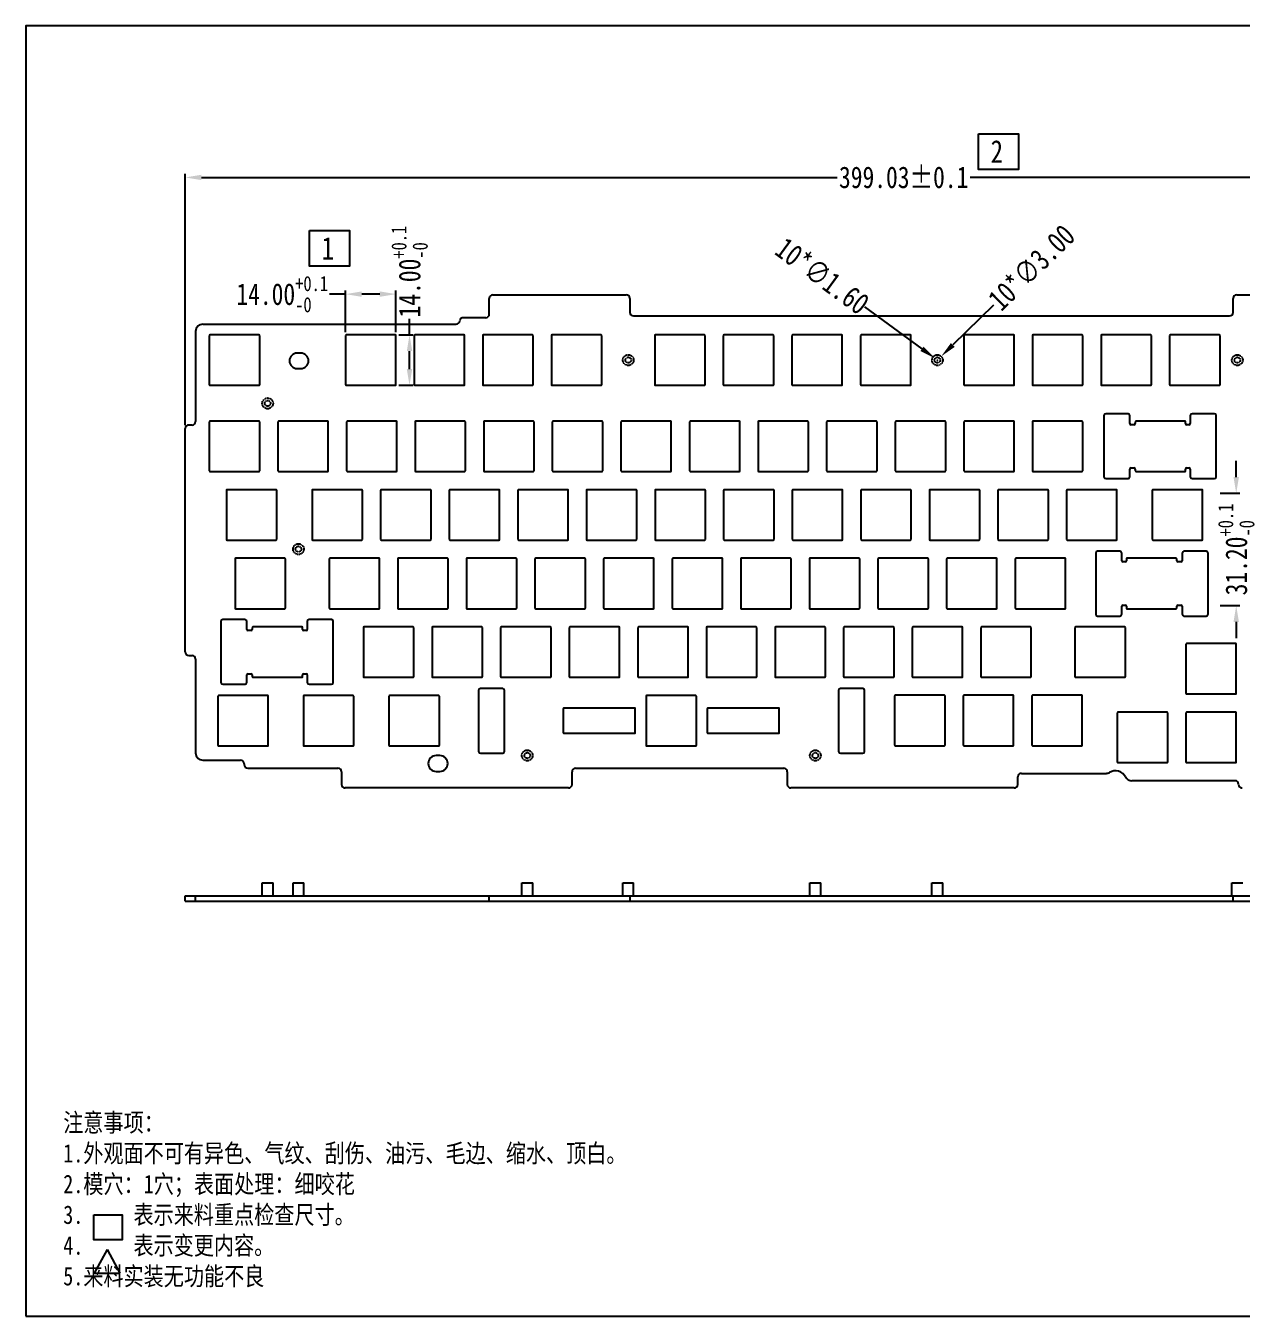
# Model space of a CAD drawing. Header units: inches. Extents: x 1475 to 2567, y -36 to 325.
# Drawn here: x 1474.5 to 1812, y -33.6 to 324.9 of the extents above; entities that cross this region are included whole.
import ezdxf

# ---------------------------------------------------------------- set-up
doc = ezdxf.new("R2010")
doc.units = ezdxf.units.IN
doc.header["$LTSCALE"] = 0.909449
doc.header["$MEASUREMENT"] = 0
doc.header["$PDMODE"] = 3
doc.header["$PDSIZE"] = 0.3125
for name, pattern in [('CENTER', [0.6, 0.375, -0.075, 0.075, -0.075]), ('HIDDEN', [0.2, 0.1, -0.1]), ('PHANTOM', [0.8, 0.45, -0.05, 0.1, -0.05, 0.1, -0.05])]:
    doc.linetypes.add(name, pattern=pattern)
doc.layers.get('0').update_dxf_attribs({"linetype": 'CONTINUOUS'})
doc.layers.get('Defpoints').update_dxf_attribs({"linetype": 'CONTINUOUS'})
for name, color, linetype in [('1', 1, 'CENTER'), ('DEFAULT_2', 8, 'HIDDEN'), ('DEFAULT_3', 7, 'PHANTOM')]:
    doc.layers.add(name, color=color, linetype=linetype)
doc.styles.get("Standard").update_dxf_attribs({"font": 'txt', "width": 0.8})
doc.dimstyles.get("Standard").update_dxf_attribs({"dimtxt": 6, "dimasz": 4.5, "dimexe": 1, "dimexo": 1, "dimgap": 0.09, "dimtad": 0, "dimzin": 1, "dimdsep": 46, "dimtxsty": 'STANDARD', "dimcen": 0.09, "dimclrd": 5, "dimclre": 5, "dimclrt": 1, "dimadec": 0, "dimazin": 0, "dimtp": 0.01, "dimtm": 0.01, "dimtfac": 1, "dimtofl": 0, "dimtmove": 0, "dimatfit": 3, "dimfxl": 1, "dimtolj": 1, "dimtzin": 4, "dimarcsym": 0})

# ---------------------------------------------------------------- blocks, each defined once
blk = doc.blocks.new('*D15')
at = {"layer": 'DEFAULT_3', "color": 3, "linetype": 'ByBlock', "lineweight": -2}
for p, q in [((1581.08, 239), (1581.08, 243.5)), ((1578.12, 239), (1582.08, 239)), ((1581.08, 229.5), (1581.08, 234.5)), ((1578.12, 225), (1582.08, 225))]:
    blk.add_line(p, q, dxfattribs=at)
at = {"layer": 'DEFAULT_3', "color": 3, "linetype": 'ByBlock'}
for points in [[(1580.33, 234.5), (1581.83, 234.5), (1581.08, 239)], [(1580.33, 229.5), (1581.83, 229.5), (1581.08, 225)]]:
    blk.add_solid(points, dxfattribs=at)
at = {"layer": 'Defpoints', "color": 0, "linetype": 'ByBlock'}
for p in [(1577.12, 239), (1581.08, 239), (1577.12, 225)]:
    blk.add_point(p, dxfattribs=at)
at = {"layer": 'DEFAULT_3', "color": 3, "linetype": 'ByBlock', "insert": (1581.08, 256.59), "char_height": 6, "attachment_point": 5, "rotation": 90}
blk.add_mtext('\\A1;14.00{\\H0.7x;\\S+0.1^ -0;}', dxfattribs=at)
blk = doc.blocks.new('*D16')
at = {"layer": 'DEFAULT_3', "color": 3, "linetype": 'ByBlock', "lineweight": -2}
for p, q in [((1563.32, 239.8), (1563.32, 251.33)), ((1577.32, 239.8), (1577.32, 251.33)), ((1563.32, 250.33), (1558.82, 250.33)), ((1572.82, 250.33), (1567.82, 250.33))]:
    blk.add_line(p, q, dxfattribs=at)
at = {"layer": 'DEFAULT_3', "color": 3, "linetype": 'ByBlock'}
for points in [[(1567.82, 251.08), (1567.82, 249.58), (1563.32, 250.33)], [(1572.82, 251.08), (1572.82, 249.58), (1577.32, 250.33)]]:
    blk.add_solid(points, dxfattribs=at)
at = {"layer": 'Defpoints', "color": 0, "linetype": 'ByBlock'}
for p in [(1563.32, 250.33), (1563.32, 238.8), (1577.32, 238.8)]:
    blk.add_point(p, dxfattribs=at)
at = {"layer": 'DEFAULT_3', "color": 3, "linetype": 'ByBlock', "insert": (1545.73, 250.33), "char_height": 6, "attachment_point": 5}
blk.add_mtext('\\A1;14.00{\\H0.7x;\\S+0.1^ -0;}', dxfattribs=at)
blk = doc.blocks.new('*D17')
at = {"layer": 'DEFAULT_3', "color": 3, "linetype": 'ByBlock', "lineweight": -2}
for p, q in [((1518.79, 213.97), (1518.79, 283.74)), ((1917.82, 213.97), (1917.82, 283.74)), ((1523.29, 282.74), (1699.82, 282.74)), ((1913.32, 282.74), (1736.8, 282.74))]:
    blk.add_line(p, q, dxfattribs=at)
at = {"layer": 'DEFAULT_3', "color": 3, "linetype": 'ByBlock'}
for points in [[(1523.29, 283.49), (1523.29, 281.99), (1518.79, 282.74)], [(1913.32, 283.49), (1913.32, 281.99), (1917.82, 282.74)]]:
    blk.add_solid(points, dxfattribs=at)
at = {"layer": 'Defpoints', "color": 0, "linetype": 'ByBlock'}
for p in [(1917.82, 282.74), (1518.79, 212.97), (1917.82, 212.97)]:
    blk.add_point(p, dxfattribs=at)
at = {"layer": 'DEFAULT_3', "color": 3, "linetype": 'ByBlock', "insert": (1718.31, 282.74), "char_height": 6, "attachment_point": 5}
blk.add_mtext('\\A1;399.03%%P0.1', dxfattribs=at)
blk = doc.blocks.new('*D18')
at = {"layer": 'DEFAULT_3', "color": 3, "linetype": 'ByBlock', "lineweight": -2}
for p, q in [((1707.42, 246.81), (1723.39, 235.13)), ((1727.58, 232), (1727.76, 232)), ((1727.67, 231.91), (1727.67, 232.09))]:
    blk.add_line(p, q, dxfattribs=at)
at = {"layer": 'DEFAULT_3', "color": 3, "linetype": 'ByBlock'}
blk.add_solid([(1723.84, 235.73), (1722.95, 234.52), (1727.03, 232.47)], dxfattribs=at)
at = {"layer": 'Defpoints', "color": 0, "linetype": 'ByBlock'}
for p in [(1727.03, 232.47), (1728.32, 231.53)]:
    blk.add_point(p, dxfattribs=at)
at = {"layer": 'DEFAULT_3', "color": 3, "linetype": 'ByBlock', "insert": (1695.72, 255.35), "char_height": 6, "attachment_point": 5, "rotation": 323.844}
blk.add_mtext('\\A1;10*∅1.60', dxfattribs=at)
blk = doc.blocks.new('*D19')
at = {"layer": 'DEFAULT_3', "color": 3, "linetype": 'ByBlock', "lineweight": -2}
for p, q in [((1743.22, 247.28), (1731.95, 236.21)), ((1727.58, 232), (1727.76, 232)), ((1727.67, 231.91), (1727.67, 232.09))]:
    blk.add_line(p, q, dxfattribs=at)
at = {"layer": 'DEFAULT_3', "color": 3, "linetype": 'ByBlock'}
blk.add_solid([(1731.43, 236.74), (1732.48, 235.67), (1728.74, 233.05)], dxfattribs=at)
at = {"layer": 'Defpoints', "color": 0, "linetype": 'ByBlock'}
for p in [(1728.74, 233.05), (1726.6, 230.95)]:
    blk.add_point(p, dxfattribs=at)
at = {"layer": 'DEFAULT_3', "color": 3, "linetype": 'ByBlock', "insert": (1753.84, 257.72), "char_height": 6, "attachment_point": 5, "rotation": 44.5072}
blk.add_mtext('\\A1;10*∅3.00', dxfattribs=at)
blk = doc.blocks.new('*D20')
at = {"layer": 'DEFAULT_3', "color": 3, "linetype": 'ByBlock', "lineweight": -2}
for p, q in [((1810.67, 199.5), (1810.67, 204)), ((1806.17, 195), (1811.67, 195)), ((1806.17, 163.8), (1811.67, 163.8)), ((1810.67, 159.3), (1810.67, 154.8))]:
    blk.add_line(p, q, dxfattribs=at)
at = {"layer": 'DEFAULT_3', "color": 3, "linetype": 'ByBlock'}
for points in [[(1809.92, 199.5), (1811.42, 199.5), (1810.67, 195)], [(1809.92, 159.3), (1811.42, 159.3), (1810.67, 163.8)]]:
    blk.add_solid(points, dxfattribs=at)
at = {"layer": 'Defpoints', "color": 0, "linetype": 'ByBlock'}
for p in [(1805.17, 195), (1810.67, 195), (1805.17, 163.8)]:
    blk.add_point(p, dxfattribs=at)
at = {"layer": 'DEFAULT_3', "color": 3, "linetype": 'ByBlock', "insert": (1810.67, 179.4), "char_height": 6, "attachment_point": 5, "rotation": 90}
blk.add_mtext('\\A1;31.20{\\H0.7x;\\S+0.1^ -0;}', dxfattribs=at)

msp = doc.modelspace()

# ---------------------------------------------------------------- linework, layer by layer
at = {"color": 7, "linetype": 'Continuous'}
for p, q in [((1603.239, 244.784), (1603.239, 249.154)), ((1604.239, 250.154), (1641.239, 250.154)), ((1642.239, 249.154), (1642.239, 245.284)), ((1809.807, 245.284), (1809.807, 249.154)), ((1810.807, 250.154), (1872.807, 250.154)), ((1602.239, 243.784), (1596.037, 243.784)), ((1643.239, 244.284), (1808.807, 244.284)), ((1523.674, 241.984), (1594.047, 241.984)), ((1521.674, 239.984), (1521.674, 214.974)), ((1525.474, 238.802), (1525.474, 225.202)), ((1539.274, 239.002), (1525.674, 239.002)), ((1539.474, 225.202), (1539.474, 238.802)), ((1563.324, 238.802), (1563.324, 225.202)), ((1577.124, 239.002), (1563.524, 239.002)), ((1577.324, 225.202), (1577.324, 238.802)), ((1582.374, 238.802), (1582.374, 225.202)), ((1596.174, 239.002), (1582.574, 239.002)), ((1596.374, 225.202), (1596.374, 238.802)), ((1601.424, 238.802), (1601.424, 225.202)), ((1615.224, 239.002), (1601.624, 239.002)), ((1615.424, 225.202), (1615.424, 238.802)), ((1620.474, 238.802), (1620.474, 225.202)), ((1634.274, 239.002), (1620.674, 239.002)), ((1634.474, 225.202), (1634.474, 238.802)), ((1649.174, 238.802), (1649.174, 225.202)), ((1662.974, 239.002), (1649.374, 239.002)), ((1663.174, 225.202), (1663.174, 238.802)), ((1668.224, 238.802), (1668.224, 225.202)), ((1682.024, 239.002), (1668.424, 239.002)), ((1682.224, 225.202), (1682.224, 238.802)), ((1687.274, 238.802), (1687.274, 225.202)), ((1701.074, 239.002), (1687.474, 239.002)), ((1701.274, 225.202), (1701.274, 238.802)), ((1706.324, 238.802), (1706.324, 225.202)), ((1720.124, 239.002), (1706.524, 239.002)), ((1720.324, 225.202), (1720.324, 238.802)), ((1735.024, 238.802), (1735.024, 225.202)), ((1748.824, 239.002), (1735.224, 239.002)), ((1749.024, 225.202), (1749.024, 238.802)), ((1754.074, 238.802), (1754.074, 225.202)), ((1767.874, 239.002), (1754.274, 239.002)), ((1768.074, 225.202), (1768.074, 238.802)), ((1773.124, 238.802), (1773.124, 225.202)), ((1786.924, 239.002), (1773.324, 239.002)), ((1787.124, 225.202), (1787.124, 238.802)), ((1792.174, 238.802), (1792.174, 225.202)), ((1805.974, 239.002), (1792.374, 239.002)), ((1806.174, 225.202), (1806.174, 238.802)), ((1550.874, 233.952), (1549.874, 233.952)), ((1549.874, 229.652), (1550.874, 229.652)), ((1525.674, 225.002), (1539.274, 225.002)), ((1563.524, 225.002), (1577.124, 225.002)), ((1582.574, 225.002), (1596.174, 225.002)), ((1601.624, 225.002), (1615.224, 225.002)), ((1620.674, 225.002), (1634.274, 225.002)), ((1649.374, 225.002), (1662.974, 225.002)), ((1668.424, 225.002), (1682.024, 225.002)), ((1687.474, 225.002), (1701.074, 225.002)), ((1706.524, 225.002), (1720.124, 225.002)), ((1735.224, 225.002), (1748.824, 225.002)), ((1754.274, 225.002), (1767.874, 225.002)), ((1773.324, 225.002), (1786.924, 225.002)), ((1792.374, 225.002), (1805.974, 225.002)), ((1539.274, 215.052), (1525.674, 215.052)), ((1558.324, 215.052), (1544.724, 215.052)), ((1577.374, 215.052), (1563.774, 215.052)), ((1596.424, 215.052), (1582.824, 215.052)), ((1615.474, 215.052), (1601.874, 215.052)), ((1634.524, 215.052), (1620.924, 215.052)), ((1653.574, 215.052), (1639.974, 215.052)), ((1672.624, 215.052), (1659.024, 215.052)), ((1691.674, 215.052), (1678.074, 215.052)), ((1710.724, 215.052), (1697.124, 215.052)), ((1729.774, 215.052), (1716.174, 215.052)), ((1748.824, 215.052), (1735.224, 215.052)), ((1767.874, 215.052), (1754.274, 215.052)), ((1773.916, 216.611), (1773.916, 199.611)), ((1780.616, 217.111), (1774.416, 217.111)), ((1781.116, 214.352), (1781.116, 216.611)), ((1796.394, 215.052), (1782.794, 215.052)), ((1797.916, 216.611), (1797.916, 214.352)), ((1804.616, 217.111), (1798.416, 217.111)), ((1805.116, 199.611), (1805.116, 216.611)), ((1518.793, 150.974), (1518.793, 212.974)), ((1520.674, 213.974), (1519.793, 213.974)), ((1525.474, 214.852), (1525.474, 201.252)), ((1539.474, 201.252), (1539.474, 214.852)), ((1544.524, 214.852), (1544.524, 201.252)), ((1558.524, 201.252), (1558.524, 214.852)), ((1563.574, 214.852), (1563.574, 201.252)), ((1577.574, 201.252), (1577.574, 214.852)), ((1582.624, 214.852), (1582.624, 201.252)), ((1596.624, 201.252), (1596.624, 214.852)), ((1601.674, 214.852), (1601.674, 201.252)), ((1615.674, 201.252), (1615.674, 214.852)), ((1620.724, 214.852), (1620.724, 201.252)), ((1634.724, 201.252), (1634.724, 214.852)), ((1639.774, 214.852), (1639.774, 201.252)), ((1653.774, 201.252), (1653.774, 214.852)), ((1658.824, 214.852), (1658.824, 201.252)), ((1672.824, 201.252), (1672.824, 214.852)), ((1677.874, 214.852), (1677.874, 201.252)), ((1691.874, 201.252), (1691.874, 214.852)), ((1696.924, 214.852), (1696.924, 201.252)), ((1710.924, 201.252), (1710.924, 214.852)), ((1715.974, 214.852), (1715.974, 201.252)), ((1729.974, 201.252), (1729.974, 214.852)), ((1735.024, 214.852), (1735.024, 201.252)), ((1749.024, 201.252), (1749.024, 214.852)), ((1754.074, 214.852), (1754.074, 201.252)), ((1768.074, 201.252), (1768.074, 214.852)), ((1782.294, 214.052), (1781.416, 214.052)), ((1782.594, 214.852), (1782.594, 214.352)), ((1796.594, 214.352), (1796.594, 214.852)), ((1797.616, 214.052), (1796.894, 214.052)), ((1525.674, 201.052), (1539.274, 201.052)), ((1544.724, 201.052), (1558.324, 201.052)), ((1563.774, 201.052), (1577.374, 201.052)), ((1582.824, 201.052), (1596.424, 201.052)), ((1601.874, 201.052), (1615.474, 201.052)), ((1620.924, 201.052), (1634.524, 201.052)), ((1639.974, 201.052), (1653.574, 201.052)), ((1659.024, 201.052), (1672.624, 201.052)), ((1678.074, 201.052), (1691.674, 201.052)), ((1697.124, 201.052), (1710.724, 201.052)), ((1716.174, 201.052), (1729.774, 201.052)), ((1735.224, 201.052), (1748.824, 201.052)), ((1754.274, 201.052), (1767.874, 201.052)), ((1781.116, 199.611), (1781.116, 201.752)), ((1781.416, 202.052), (1782.294, 202.052)), ((1782.594, 201.752), (1782.594, 201.252)), ((1782.794, 201.052), (1796.394, 201.052)), ((1796.594, 201.252), (1796.594, 201.752)), ((1796.894, 202.052), (1797.616, 202.052)), ((1797.916, 201.752), (1797.916, 199.611)), ((1774.416, 199.111), (1780.616, 199.111)), ((1798.416, 199.111), (1804.616, 199.111)), ((1530.239, 195.802), (1530.239, 182.202)), ((1544.039, 196.002), (1530.439, 196.002)), ((1544.239, 182.202), (1544.239, 195.802)), ((1554.004, 195.802), (1554.004, 182.202)), ((1567.804, 196.002), (1554.204, 196.002)), ((1568.004, 182.202), (1568.004, 195.802)), ((1573.054, 195.802), (1573.054, 182.202)), ((1586.854, 196.002), (1573.254, 196.002)), ((1587.054, 182.202), (1587.054, 195.802)), ((1592.104, 195.802), (1592.104, 182.202)), ((1605.904, 196.002), (1592.304, 196.002)), ((1606.104, 182.202), (1606.104, 195.802)), ((1611.154, 195.802), (1611.154, 182.202)), ((1624.954, 196.002), (1611.354, 196.002)), ((1625.154, 182.202), (1625.154, 195.802)), ((1630.204, 195.802), (1630.204, 182.202)), ((1644.004, 196.002), (1630.404, 196.002)), ((1644.204, 182.202), (1644.204, 195.802)), ((1649.254, 195.802), (1649.254, 182.202)), ((1663.054, 196.002), (1649.454, 196.002)), ((1663.254, 182.202), (1663.254, 195.802)), ((1668.304, 195.802), (1668.304, 182.202)), ((1682.104, 196.002), (1668.504, 196.002)), ((1682.304, 182.202), (1682.304, 195.802)), ((1687.354, 195.802), (1687.354, 182.202)), ((1701.154, 196.002), (1687.554, 196.002)), ((1701.354, 182.202), (1701.354, 195.802)), ((1706.404, 195.802), (1706.404, 182.202)), ((1720.204, 196.002), (1706.604, 196.002)), ((1720.404, 182.202), (1720.404, 195.802)), ((1725.454, 195.802), (1725.454, 182.202)), ((1739.254, 196.002), (1725.654, 196.002)), ((1739.454, 182.202), (1739.454, 195.802)), ((1744.504, 195.802), (1744.504, 182.202)), ((1758.304, 196.002), (1744.704, 196.002)), ((1758.504, 182.202), (1758.504, 195.802)), ((1763.554, 195.802), (1763.554, 182.202)), ((1777.354, 196.002), (1763.754, 196.002)), ((1777.554, 182.202), (1777.554, 195.802)), ((1787.324, 195.802), (1787.324, 182.202)), ((1801.124, 196.002), (1787.524, 196.002)), ((1801.324, 182.202), (1801.324, 195.802)), ((1530.439, 182.002), (1544.039, 182.002)), ((1554.204, 182.002), (1567.804, 182.002)), ((1573.254, 182.002), (1586.854, 182.002)), ((1592.304, 182.002), (1605.904, 182.002)), ((1611.354, 182.002), (1624.954, 182.002)), ((1630.404, 182.002), (1644.004, 182.002)), ((1649.454, 182.002), (1663.054, 182.002)), ((1668.504, 182.002), (1682.104, 182.002)), ((1687.554, 182.002), (1701.154, 182.002)), ((1706.604, 182.002), (1720.204, 182.002)), ((1725.654, 182.002), (1739.254, 182.002)), ((1744.704, 182.002), (1758.304, 182.002)), ((1763.754, 182.002), (1777.354, 182.002)), ((1787.524, 182.002), (1801.124, 182.002)), ((1532.624, 176.752), (1532.624, 163.152)), ((1546.424, 176.952), (1532.824, 176.952)), ((1546.624, 163.152), (1546.624, 176.752)), ((1558.769, 176.752), (1558.769, 163.152)), ((1572.569, 176.952), (1558.969, 176.952)), ((1572.769, 163.152), (1572.769, 176.752)), ((1577.819, 176.752), (1577.819, 163.152)), ((1591.619, 176.952), (1578.019, 176.952)), ((1591.819, 163.152), (1591.819, 176.752)), ((1596.869, 176.752), (1596.869, 163.152)), ((1610.669, 176.952), (1597.069, 176.952)), ((1610.869, 163.152), (1610.869, 176.752)), ((1615.919, 176.752), (1615.919, 163.152)), ((1629.719, 176.952), (1616.119, 176.952)), ((1629.919, 163.152), (1629.919, 176.752)), ((1634.969, 176.752), (1634.969, 163.152)), ((1648.769, 176.952), (1635.169, 176.952)), ((1648.969, 163.152), (1648.969, 176.752)), ((1654.019, 176.752), (1654.019, 163.152)), ((1667.819, 176.952), (1654.219, 176.952)), ((1668.019, 163.152), (1668.019, 176.752)), ((1673.069, 176.752), (1673.069, 163.152)), ((1686.869, 176.952), (1673.269, 176.952)), ((1687.069, 163.152), (1687.069, 176.752)), ((1692.119, 176.752), (1692.119, 163.152)), ((1705.919, 176.952), (1692.319, 176.952)), ((1706.119, 163.152), (1706.119, 176.752)), ((1711.169, 176.752), (1711.169, 163.152)), ((1724.969, 176.952), (1711.369, 176.952)), ((1725.169, 163.152), (1725.169, 176.752)), ((1730.219, 176.752), (1730.219, 163.152)), ((1744.019, 176.952), (1730.419, 176.952)), ((1744.219, 163.152), (1744.219, 176.752)), ((1749.269, 176.752), (1749.269, 163.152)), ((1763.069, 176.952), (1749.469, 176.952)), ((1763.269, 163.152), (1763.269, 176.752)), ((1771.657, 178.394), (1771.657, 161.394)), ((1778.357, 178.894), (1772.157, 178.894)), ((1778.857, 176.252), (1778.857, 178.394)), ((1779.879, 175.952), (1779.157, 175.952)), ((1780.179, 176.752), (1780.179, 176.252)), ((1793.979, 176.952), (1780.379, 176.952)), ((1794.179, 176.252), (1794.179, 176.752)), ((1795.357, 175.952), (1794.479, 175.952)), ((1795.657, 178.394), (1795.657, 176.252)), ((1802.357, 178.894), (1796.157, 178.894)), ((1802.857, 161.394), (1802.857, 178.394)), ((1532.824, 162.952), (1546.424, 162.952)), ((1558.969, 162.952), (1572.569, 162.952)), ((1578.019, 162.952), (1591.619, 162.952)), ((1597.069, 162.952), (1610.669, 162.952)), ((1616.119, 162.952), (1629.719, 162.952)), ((1635.169, 162.952), (1648.769, 162.952)), ((1654.219, 162.952), (1667.819, 162.952)), ((1673.269, 162.952), (1686.869, 162.952)), ((1692.319, 162.952), (1705.919, 162.952)), ((1711.369, 162.952), (1724.969, 162.952)), ((1730.419, 162.952), (1744.019, 162.952)), ((1749.469, 162.952), (1763.069, 162.952)), ((1778.857, 161.394), (1778.857, 163.652)), ((1779.157, 163.952), (1779.879, 163.952)), ((1780.179, 163.652), (1780.179, 163.152)), ((1780.379, 162.952), (1793.979, 162.952)), ((1794.179, 163.152), (1794.179, 163.652)), ((1794.479, 163.952), (1795.357, 163.952)), ((1795.657, 163.652), (1795.657, 161.394)), ((1528.696, 159.461), (1528.696, 142.461)), ((1535.396, 159.961), (1529.196, 159.961)), ((1535.896, 157.202), (1535.896, 159.461)), ((1537.374, 157.702), (1537.374, 157.202)), ((1551.174, 157.902), (1537.574, 157.902)), ((1551.374, 157.202), (1551.374, 157.702)), ((1552.696, 159.461), (1552.696, 157.202)), ((1559.396, 159.961), (1553.196, 159.961)), ((1559.896, 142.461), (1559.896, 159.461)), ((1568.279, 157.702), (1568.279, 144.102)), ((1582.079, 157.902), (1568.479, 157.902)), ((1582.279, 144.102), (1582.279, 157.702)), ((1587.329, 157.702), (1587.329, 144.102)), ((1601.129, 157.902), (1587.529, 157.902)), ((1601.329, 144.102), (1601.329, 157.702)), ((1606.379, 157.702), (1606.379, 144.102)), ((1620.179, 157.902), (1606.579, 157.902)), ((1620.379, 144.102), (1620.379, 157.702)), ((1625.429, 157.702), (1625.429, 144.102)), ((1639.229, 157.902), (1625.629, 157.902)), ((1639.429, 144.102), (1639.429, 157.702)), ((1644.479, 157.702), (1644.479, 144.102)), ((1658.279, 157.902), (1644.679, 157.902)), ((1658.479, 144.102), (1658.479, 157.702)), ((1663.529, 157.702), (1663.529, 144.102)), ((1677.329, 157.902), (1663.729, 157.902)), ((1677.529, 144.102), (1677.529, 157.702)), ((1682.579, 157.702), (1682.579, 144.102)), ((1696.379, 157.902), (1682.779, 157.902)), ((1696.579, 144.102), (1696.579, 157.702)), ((1701.629, 157.702), (1701.629, 144.102)), ((1715.429, 157.902), (1701.829, 157.902)), ((1715.629, 144.102), (1715.629, 157.702)), ((1720.679, 157.702), (1720.679, 144.102)), ((1734.479, 157.902), (1720.879, 157.902)), ((1734.679, 144.102), (1734.679, 157.702)), ((1739.729, 157.702), (1739.729, 144.102)), ((1753.529, 157.902), (1739.929, 157.902)), ((1753.729, 144.102), (1753.729, 157.702)), ((1765.879, 157.702), (1765.879, 144.102)), ((1779.679, 157.902), (1766.079, 157.902)), ((1772.157, 160.894), (1778.357, 160.894)), ((1779.879, 144.102), (1779.879, 157.702)), ((1796.157, 160.894), (1802.357, 160.894)), ((1537.074, 156.902), (1536.196, 156.902)), ((1552.396, 156.902), (1551.674, 156.902)), ((1796.684, 153.067), (1796.684, 139.467)), ((1810.484, 153.267), (1796.884, 153.267)), ((1810.684, 139.467), (1810.684, 153.067)), ((1519.793, 149.974), (1520.674, 149.974)), ((1521.674, 148.974), (1521.674, 122.883)), ((1535.896, 142.461), (1535.896, 144.602)), ((1536.196, 144.902), (1537.074, 144.902)), ((1537.374, 144.602), (1537.374, 144.102)), ((1537.574, 143.902), (1551.174, 143.902)), ((1551.374, 144.102), (1551.374, 144.602)), ((1551.674, 144.902), (1552.396, 144.902)), ((1552.696, 144.602), (1552.696, 142.461)), ((1568.479, 143.902), (1582.079, 143.902)), ((1587.529, 143.902), (1601.129, 143.902)), ((1606.579, 143.902), (1620.179, 143.902)), ((1625.629, 143.902), (1639.229, 143.902)), ((1644.679, 143.902), (1658.279, 143.902)), ((1663.729, 143.902), (1677.329, 143.902)), ((1682.779, 143.902), (1696.379, 143.902)), ((1701.829, 143.902), (1715.429, 143.902)), ((1720.879, 143.902), (1734.479, 143.902)), ((1739.929, 143.902), (1753.529, 143.902)), ((1766.079, 143.902), (1779.679, 143.902)), ((1529.196, 141.961), (1535.396, 141.961)), ((1553.196, 141.961), (1559.396, 141.961)), ((1600.257, 140.294), (1600.257, 123.294)), ((1606.957, 140.794), (1600.757, 140.794)), ((1607.457, 123.294), (1607.457, 140.294)), ((1700.257, 140.294), (1700.257, 123.294)), ((1706.957, 140.794), (1700.757, 140.794)), ((1707.457, 123.294), (1707.457, 140.294)), ((1527.844, 138.652), (1527.844, 125.052)), ((1541.644, 138.852), (1528.044, 138.852)), ((1541.844, 125.052), (1541.844, 138.652)), ((1551.609, 138.652), (1551.609, 125.052)), ((1565.409, 138.852), (1551.809, 138.852)), ((1565.609, 125.052), (1565.609, 138.652)), ((1575.374, 138.652), (1575.374, 125.052)), ((1589.174, 138.852), (1575.574, 138.852)), ((1589.374, 125.052), (1589.374, 138.652)), ((1646.779, 138.652), (1646.779, 125.052)), ((1660.579, 138.852), (1646.979, 138.852)), ((1660.779, 125.052), (1660.779, 138.652)), ((1715.804, 138.702), (1715.804, 125.102)), ((1729.604, 138.902), (1716.004, 138.902)), ((1729.804, 125.102), (1729.804, 138.702)), ((1734.854, 138.702), (1734.854, 125.102)), ((1748.654, 138.902), (1735.054, 138.902)), ((1748.854, 125.102), (1748.854, 138.702)), ((1753.904, 138.702), (1753.904, 125.102)), ((1767.704, 138.902), (1754.104, 138.902)), ((1767.904, 125.102), (1767.904, 138.702)), ((1796.884, 139.267), (1810.484, 139.267)), ((1623.779, 135.152), (1623.779, 128.552)), ((1643.579, 135.352), (1623.979, 135.352)), ((1643.779, 128.552), (1643.779, 135.152)), ((1663.779, 135.152), (1663.779, 128.552)), ((1683.579, 135.352), (1663.979, 135.352)), ((1683.779, 128.552), (1683.779, 135.152)), ((1777.634, 134.017), (1777.634, 120.417)), ((1791.434, 134.217), (1777.834, 134.217)), ((1791.634, 120.417), (1791.634, 134.017)), ((1796.684, 134.017), (1796.684, 120.417)), ((1810.484, 134.217), (1796.884, 134.217)), ((1810.684, 120.417), (1810.684, 134.017)), ((1623.979, 128.352), (1643.579, 128.352)), ((1663.979, 128.352), (1683.579, 128.352)), ((1528.044, 124.852), (1541.644, 124.852)), ((1551.809, 124.852), (1565.409, 124.852)), ((1575.574, 124.852), (1589.174, 124.852)), ((1589.474, 122.152), (1588.474, 122.152)), ((1600.757, 122.794), (1606.957, 122.794)), ((1646.979, 124.852), (1660.579, 124.852)), ((1700.757, 122.794), (1706.957, 122.794)), ((1716.004, 124.902), (1729.604, 124.902)), ((1735.054, 124.902), (1748.654, 124.902)), ((1754.104, 124.902), (1767.704, 124.902)), ((1523.674, 120.883), (1534.174, 120.883)), ((1535.174, 119.883), (1535.174, 119.683)), ((1536.174, 118.683), (1561.207, 118.683)), ((1627.207, 118.683), (1684.999, 118.683)), ((1777.834, 120.217), (1791.434, 120.217)), ((1796.884, 120.217), (1810.484, 120.217)), ((1562.207, 117.683), (1562.207, 114.158)), ((1588.474, 117.752), (1589.474, 117.752)), ((1626.207, 114.158), (1626.207, 117.683)), ((1685.999, 117.683), (1685.999, 114.158)), ((1749.999, 114.158), (1749.999, 116.222)), ((1750.999, 117.222), (1774.508, 117.222)), ((1810.314, 115.183), (1781.711, 115.183)), ((1625.207, 113.158), (1563.207, 113.158)), ((1748.999, 113.158), (1686.999, 113.158)), ((1540.174, 83.175), (1540.174, 86.775)), ((1540.174, 86.775), (1543.174, 86.775)), ((1543.174, 83.175), (1543.174, 86.775)), ((1548.739, 83.175), (1548.739, 86.775)), ((1548.739, 86.775), (1551.739, 86.775)), ((1551.739, 83.175), (1551.739, 86.775)), ((1612.279, 83.175), (1612.279, 86.775)), ((1612.279, 86.775), (1615.279, 86.775)), ((1615.279, 83.175), (1615.279, 86.775)), ((1640.324, 83.175), (1640.324, 86.775)), ((1640.324, 86.775), (1643.324, 86.775)), ((1643.324, 83.175), (1643.324, 86.775)), ((1692.279, 83.175), (1692.279, 86.775)), ((1692.279, 86.775), (1695.279, 86.775)), ((1695.279, 83.175), (1695.279, 86.775)), ((1726.174, 83.175), (1726.174, 86.775)), ((1726.174, 86.775), (1729.174, 86.775)), ((1729.174, 83.175), (1729.174, 86.775)), ((1809.474, 86.775), (1812.474, 86.775)), ((1809.474, 83.175), (1809.474, 86.775)), ((1518.793, 81.675), (1518.793, 83.175)), ((1518.793, 83.175), (1917.824, 83.175)), ((1521.674, 81.675), (1521.674, 83.175)), ((1603.239, 81.675), (1603.239, 83.175)), ((1642.239, 83.175), (1642.239, 81.675)), ((1809.807, 81.675), (1809.807, 83.175)), ((1518.793, 81.675), (1917.824, 81.675))]:
    msp.add_line(p, q, dxfattribs=at)
for p, q in [((1497.094, -15.032), (1493.516, -21.609)), ((1497.094, -15.032), (1500.673, -21.609)), ((1493.516, -21.609), (1500.673, -21.609))]:
    msp.add_line(p, q)
for points in [[(1474.518, -33.555), (1981.415, -33.555), (1981.415, 324.856), (1474.518, 324.856)], [(1739.087, 294.861), (1750.18, 294.861), (1750.18, 284.966), (1739.087, 284.966)], [(1553.304, 267.983), (1564.397, 267.983), (1564.397, 258.088), (1553.304, 258.088)], [(1493.436, -5.365), (1501.276, -5.365), (1501.276, -12.359), (1493.436, -12.359)]]:
    msp.add_lwpolyline(points, close=True)
for centre, radius, start, end in [((1604.239, 249.154), 1, 90, 180), ((1641.239, 249.154), 1, 0, 90), ((1810.807, 249.154), 1, 90, 180), ((1596.037, 242.784), 1, 90, 174.24882), ((1602.239, 244.784), 1, 270, 0), ((1643.239, 245.284), 1, 180, 270), ((1808.807, 245.284), 1, 270, 0), ((1523.674, 239.984), 2, 90, 180), ((1594.047, 242.984), 1, 270, 354.24882), ((1525.674, 238.802), 0.2, 90, 180), ((1539.274, 238.802), 0.2, 0, 90), ((1563.524, 238.802), 0.2, 90, 180), ((1577.124, 238.802), 0.2, 0, 90), ((1582.574, 238.802), 0.2, 90, 180), ((1596.174, 238.802), 0.2, 0, 90), ((1601.624, 238.802), 0.2, 90, 180), ((1615.224, 238.802), 0.2, 0, 90), ((1620.674, 238.802), 0.2, 90, 180), ((1634.274, 238.802), 0.2, 0, 90), ((1649.374, 238.802), 0.2, 90, 180), ((1662.974, 238.802), 0.2, 0, 90), ((1668.424, 238.802), 0.2, 90, 180), ((1682.024, 238.802), 0.2, 0, 90), ((1687.474, 238.802), 0.2, 90, 180), ((1701.074, 238.802), 0.2, 0, 90), ((1706.524, 238.802), 0.2, 90, 180), ((1720.124, 238.802), 0.2, 0, 90), ((1735.224, 238.802), 0.2, 90, 180), ((1748.824, 238.802), 0.2, 0, 90), ((1754.274, 238.802), 0.2, 90, 180), ((1767.874, 238.802), 0.2, 0, 90), ((1773.324, 238.802), 0.2, 90, 180), ((1786.924, 238.802), 0.2, 0, 90), ((1792.374, 238.802), 0.2, 90, 180), ((1805.974, 238.802), 0.2, 0, 90), ((1549.874, 231.802), 2.15, 90, 270), ((1550.874, 231.802), 2.15, 270, 90), ((1525.674, 225.202), 0.2, 180, 270), ((1539.274, 225.202), 0.2, 270, 0), ((1563.524, 225.202), 0.2, 180, 270), ((1577.124, 225.202), 0.2, 270, 0), ((1582.574, 225.202), 0.2, 180, 270), ((1596.174, 225.202), 0.2, 270, 0), ((1601.624, 225.202), 0.2, 180, 270), ((1615.224, 225.202), 0.2, 270, 0), ((1620.674, 225.202), 0.2, 180, 270), ((1634.274, 225.202), 0.2, 270, 0), ((1649.374, 225.202), 0.2, 180, 270), ((1662.974, 225.202), 0.2, 270, 0), ((1668.424, 225.202), 0.2, 180, 270), ((1682.024, 225.202), 0.2, 270, 0), ((1687.474, 225.202), 0.2, 180, 270), ((1701.074, 225.202), 0.2, 270, 0), ((1706.524, 225.202), 0.2, 180, 270), ((1720.124, 225.202), 0.2, 270, 0), ((1735.224, 225.202), 0.2, 180, 270), ((1748.824, 225.202), 0.2, 270, 0), ((1754.274, 225.202), 0.2, 180, 270), ((1767.874, 225.202), 0.2, 270, 0), ((1773.324, 225.202), 0.2, 180, 270), ((1786.924, 225.202), 0.2, 270, 0), ((1792.374, 225.202), 0.2, 180, 270), ((1805.974, 225.202), 0.2, 270, 0), ((1525.674, 214.852), 0.2, 90, 180), ((1539.274, 214.852), 0.2, 0, 90), ((1544.724, 214.852), 0.2, 90, 180), ((1558.324, 214.852), 0.2, 0, 90), ((1563.774, 214.852), 0.2, 90, 180), ((1577.374, 214.852), 0.2, 0, 90), ((1582.824, 214.852), 0.2, 90, 180), ((1596.424, 214.852), 0.2, 0, 90), ((1601.874, 214.852), 0.2, 90, 180), ((1615.474, 214.852), 0.2, 0, 90), ((1620.924, 214.852), 0.2, 90, 180), ((1634.524, 214.852), 0.2, 0, 90), ((1639.974, 214.852), 0.2, 90, 180), ((1653.574, 214.852), 0.2, 0, 90), ((1659.024, 214.852), 0.2, 90, 180), ((1672.624, 214.852), 0.2, 0, 90), ((1678.074, 214.852), 0.2, 90, 180), ((1691.674, 214.852), 0.2, 0, 90), ((1697.124, 214.852), 0.2, 90, 180), ((1710.724, 214.852), 0.2, 0, 90), ((1716.174, 214.852), 0.2, 90, 180), ((1729.774, 214.852), 0.2, 0, 90), ((1735.224, 214.852), 0.2, 90, 180), ((1748.824, 214.852), 0.2, 0, 90), ((1754.274, 214.852), 0.2, 90, 180), ((1767.874, 214.852), 0.2, 0, 90), ((1774.416, 216.611), 0.5, 90, 180), ((1780.616, 216.611), 0.5, 0, 90), ((1782.794, 214.852), 0.2, 90, 180), ((1796.394, 214.852), 0.2, 0, 90), ((1798.416, 216.611), 0.5, 90, 180), ((1804.616, 216.611), 0.5, 0, 90), ((1519.793, 212.974), 1, 90, 180), ((1520.674, 214.974), 1, 270, 0), ((1781.416, 214.352), 0.3, 180, 270), ((1782.294, 214.352), 0.3, 270, 0), ((1796.894, 214.352), 0.3, 180, 270), ((1797.616, 214.352), 0.3, 270, 0), ((1525.674, 201.252), 0.2, 180, 270), ((1539.274, 201.252), 0.2, 270, 0), ((1544.724, 201.252), 0.2, 180, 270), ((1558.324, 201.252), 0.2, 270, 0), ((1563.774, 201.252), 0.2, 180, 270), ((1577.374, 201.252), 0.2, 270, 0), ((1582.824, 201.252), 0.2, 180, 270), ((1596.424, 201.252), 0.2, 270, 0), ((1601.874, 201.252), 0.2, 180, 270), ((1615.474, 201.252), 0.2, 270, 0), ((1620.924, 201.252), 0.2, 180, 270), ((1634.524, 201.252), 0.2, 270, 0), ((1639.974, 201.252), 0.2, 180, 270), ((1653.574, 201.252), 0.2, 270, 0), ((1659.024, 201.252), 0.2, 180, 270), ((1672.624, 201.252), 0.2, 270, 0), ((1678.074, 201.252), 0.2, 180, 270), ((1691.674, 201.252), 0.2, 270, 0), ((1697.124, 201.252), 0.2, 180, 270), ((1710.724, 201.252), 0.2, 270, 0), ((1716.174, 201.252), 0.2, 180, 270), ((1729.774, 201.252), 0.2, 270, 0), ((1735.224, 201.252), 0.2, 180, 270), ((1748.824, 201.252), 0.2, 270, 0), ((1754.274, 201.252), 0.2, 180, 270), ((1767.874, 201.252), 0.2, 270, 0), ((1781.416, 201.752), 0.3, 90, 180), ((1782.294, 201.752), 0.3, 0, 90), ((1782.794, 201.252), 0.2, 180, 270), ((1796.394, 201.252), 0.2, 270, 0), ((1796.894, 201.752), 0.3, 90, 180), ((1797.616, 201.752), 0.3, 0, 90), ((1774.416, 199.611), 0.5, 180, 270), ((1780.616, 199.611), 0.5, 270, 0), ((1798.416, 199.611), 0.5, 180, 270), ((1804.616, 199.611), 0.5, 270, 0), ((1530.439, 195.802), 0.2, 90, 180), ((1544.039, 195.802), 0.2, 0, 90), ((1554.204, 195.802), 0.2, 90, 180), ((1567.804, 195.802), 0.2, 0, 90), ((1573.254, 195.802), 0.2, 90, 180), ((1586.854, 195.802), 0.2, 0, 90), ((1592.304, 195.802), 0.2, 90, 180), ((1605.904, 195.802), 0.2, 0, 90), ((1611.354, 195.802), 0.2, 90, 180), ((1624.954, 195.802), 0.2, 0, 90), ((1630.404, 195.802), 0.2, 90, 180), ((1644.004, 195.802), 0.2, 0, 90), ((1649.454, 195.802), 0.2, 90, 180), ((1663.054, 195.802), 0.2, 0, 90), ((1668.504, 195.802), 0.2, 90, 180), ((1682.104, 195.802), 0.2, 0, 90), ((1687.554, 195.802), 0.2, 90, 180), ((1701.154, 195.802), 0.2, 0, 90), ((1706.604, 195.802), 0.2, 90, 180), ((1720.204, 195.802), 0.2, 0, 90), ((1725.654, 195.802), 0.2, 90, 180), ((1739.254, 195.802), 0.2, 0, 90), ((1744.704, 195.802), 0.2, 90, 180), ((1758.304, 195.802), 0.2, 0, 90), ((1763.754, 195.802), 0.2, 90, 180), ((1777.354, 195.802), 0.2, 0, 90), ((1787.524, 195.802), 0.2, 90, 180), ((1801.124, 195.802), 0.2, 0, 90), ((1530.439, 182.202), 0.2, 180, 270), ((1544.039, 182.202), 0.2, 270, 0), ((1554.204, 182.202), 0.2, 180, 270), ((1567.804, 182.202), 0.2, 270, 0), ((1573.254, 182.202), 0.2, 180, 270), ((1586.854, 182.202), 0.2, 270, 0), ((1592.304, 182.202), 0.2, 180, 270), ((1605.904, 182.202), 0.2, 270, 0), ((1611.354, 182.202), 0.2, 180, 270), ((1624.954, 182.202), 0.2, 270, 0), ((1630.404, 182.202), 0.2, 180, 270), ((1644.004, 182.202), 0.2, 270, 0), ((1649.454, 182.202), 0.2, 180, 270), ((1663.054, 182.202), 0.2, 270, 0), ((1668.504, 182.202), 0.2, 180, 270), ((1682.104, 182.202), 0.2, 270, 0), ((1687.554, 182.202), 0.2, 180, 270), ((1701.154, 182.202), 0.2, 270, 0), ((1706.604, 182.202), 0.2, 180, 270), ((1720.204, 182.202), 0.2, 270, 0), ((1725.654, 182.202), 0.2, 180, 270), ((1739.254, 182.202), 0.2, 270, 0), ((1744.704, 182.202), 0.2, 180, 270), ((1758.304, 182.202), 0.2, 270, 0), ((1763.754, 182.202), 0.2, 180, 270), ((1777.354, 182.202), 0.2, 270, 0), ((1787.524, 182.202), 0.2, 180, 270), ((1801.124, 182.202), 0.2, 270, 0), ((1532.824, 176.752), 0.2, 90, 180), ((1546.424, 176.752), 0.2, 0, 90), ((1558.969, 176.752), 0.2, 90, 180), ((1572.569, 176.752), 0.2, 0, 90), ((1578.019, 176.752), 0.2, 90, 180), ((1591.619, 176.752), 0.2, 0, 90), ((1597.069, 176.752), 0.2, 90, 180), ((1610.669, 176.752), 0.2, 0, 90), ((1616.119, 176.752), 0.2, 90, 180), ((1629.719, 176.752), 0.2, 0, 90), ((1635.169, 176.752), 0.2, 90, 180), ((1648.769, 176.752), 0.2, 0, 90), ((1654.219, 176.752), 0.2, 90, 180), ((1667.819, 176.752), 0.2, 0, 90), ((1673.269, 176.752), 0.2, 90, 180), ((1686.869, 176.752), 0.2, 0, 90), ((1692.319, 176.752), 0.2, 90, 180), ((1705.919, 176.752), 0.2, 0, 90), ((1711.369, 176.752), 0.2, 90, 180), ((1724.969, 176.752), 0.2, 0, 90), ((1730.419, 176.752), 0.2, 90, 180), ((1744.019, 176.752), 0.2, 0, 90), ((1749.469, 176.752), 0.2, 90, 180), ((1763.069, 176.752), 0.2, 0, 90), ((1772.157, 178.394), 0.5, 90, 180), ((1778.357, 178.394), 0.5, 0, 90), ((1779.157, 176.252), 0.3, 180, 270), ((1779.879, 176.252), 0.3, 270, 0), ((1780.379, 176.752), 0.2, 90, 180), ((1793.979, 176.752), 0.2, 0, 90), ((1794.479, 176.252), 0.3, 180, 270), ((1795.357, 176.252), 0.3, 270, 0), ((1796.157, 178.394), 0.5, 90, 180), ((1802.357, 178.394), 0.5, 0, 90), ((1532.824, 163.152), 0.2, 180, 270), ((1546.424, 163.152), 0.2, 270, 0), ((1558.969, 163.152), 0.2, 180, 270), ((1572.569, 163.152), 0.2, 270, 0), ((1578.019, 163.152), 0.2, 180, 270), ((1591.619, 163.152), 0.2, 270, 0), ((1597.069, 163.152), 0.2, 180, 270), ((1610.669, 163.152), 0.2, 270, 0), ((1616.119, 163.152), 0.2, 180, 270), ((1629.719, 163.152), 0.2, 270, 0), ((1635.169, 163.152), 0.2, 180, 270), ((1648.769, 163.152), 0.2, 270, 0), ((1654.219, 163.152), 0.2, 180, 270), ((1667.819, 163.152), 0.2, 270, 0), ((1673.269, 163.152), 0.2, 180, 270), ((1686.869, 163.152), 0.2, 270, 0), ((1692.319, 163.152), 0.2, 180, 270), ((1705.919, 163.152), 0.2, 270, 0), ((1711.369, 163.152), 0.2, 180, 270), ((1724.969, 163.152), 0.2, 270, 0), ((1730.419, 163.152), 0.2, 180, 270), ((1744.019, 163.152), 0.2, 270, 0), ((1749.469, 163.152), 0.2, 180, 270), ((1763.069, 163.152), 0.2, 270, 0), ((1772.157, 161.394), 0.5, 180, 270), ((1778.357, 161.394), 0.5, 270, 0), ((1779.157, 163.652), 0.3, 90, 180), ((1779.879, 163.652), 0.3, 0, 90), ((1780.379, 163.152), 0.2, 180, 270), ((1793.979, 163.152), 0.2, 270, 0), ((1794.479, 163.652), 0.3, 90, 180), ((1795.357, 163.652), 0.3, 0, 90), ((1796.157, 161.394), 0.5, 180, 270), ((1802.357, 161.394), 0.5, 270, 0), ((1529.196, 159.461), 0.5, 90, 180), ((1535.396, 159.461), 0.5, 0, 90), ((1537.574, 157.702), 0.2, 90, 180), ((1551.174, 157.702), 0.2, 0, 90), ((1553.196, 159.461), 0.5, 90, 180), ((1559.396, 159.461), 0.5, 0, 90), ((1568.479, 157.702), 0.2, 90, 180), ((1582.079, 157.702), 0.2, 0, 90), ((1587.529, 157.702), 0.2, 90, 180), ((1601.129, 157.702), 0.2, 0, 90), ((1606.579, 157.702), 0.2, 90, 180), ((1620.179, 157.702), 0.2, 0, 90), ((1625.629, 157.702), 0.2, 90, 180), ((1639.229, 157.702), 0.2, 0, 90), ((1644.679, 157.702), 0.2, 90, 180), ((1658.279, 157.702), 0.2, 0, 90), ((1663.729, 157.702), 0.2, 90, 180), ((1677.329, 157.702), 0.2, 0, 90), ((1682.779, 157.702), 0.2, 90, 180), ((1696.379, 157.702), 0.2, 0, 90), ((1701.829, 157.702), 0.2, 90, 180), ((1715.429, 157.702), 0.2, 0, 90), ((1720.879, 157.702), 0.2, 90, 180), ((1734.479, 157.702), 0.2, 0, 90), ((1739.929, 157.702), 0.2, 90, 180), ((1753.529, 157.702), 0.2, 0, 90), ((1766.079, 157.702), 0.2, 90, 180), ((1779.679, 157.702), 0.2, 0, 90), ((1536.196, 157.202), 0.3, 180, 270), ((1537.074, 157.202), 0.3, 270, 0), ((1551.674, 157.202), 0.3, 180, 270), ((1552.396, 157.202), 0.3, 270, 0), ((1519.793, 150.974), 1, 180, 270), ((1796.884, 153.067), 0.2, 90, 180), ((1810.484, 153.067), 0.2, 0, 90), ((1520.674, 148.974), 1, 0, 90), ((1536.196, 144.602), 0.3, 90, 180), ((1537.074, 144.602), 0.3, 0, 90), ((1537.574, 144.102), 0.2, 180, 270), ((1551.174, 144.102), 0.2, 270, 0), ((1551.674, 144.602), 0.3, 90, 180), ((1552.396, 144.602), 0.3, 0, 90), ((1568.479, 144.102), 0.2, 180, 270), ((1582.079, 144.102), 0.2, 270, 0), ((1587.529, 144.102), 0.2, 180, 270), ((1601.129, 144.102), 0.2, 270, 0), ((1606.579, 144.102), 0.2, 180, 270), ((1620.179, 144.102), 0.2, 270, 0), ((1625.629, 144.102), 0.2, 180, 270), ((1639.229, 144.102), 0.2, 270, 0), ((1644.679, 144.102), 0.2, 180, 270), ((1658.279, 144.102), 0.2, 270, 0), ((1663.729, 144.102), 0.2, 180, 270), ((1677.329, 144.102), 0.2, 270, 0), ((1682.779, 144.102), 0.2, 180, 270), ((1696.379, 144.102), 0.2, 270, 0), ((1701.829, 144.102), 0.2, 180, 270), ((1715.429, 144.102), 0.2, 270, 0), ((1720.879, 144.102), 0.2, 180, 270), ((1734.479, 144.102), 0.2, 270, 0), ((1739.929, 144.102), 0.2, 180, 270), ((1753.529, 144.102), 0.2, 270, 0), ((1766.079, 144.102), 0.2, 180, 270), ((1779.679, 144.102), 0.2, 270, 0), ((1529.196, 142.461), 0.5, 180, 270), ((1535.396, 142.461), 0.5, 270, 0), ((1553.196, 142.461), 0.5, 180, 270), ((1559.396, 142.461), 0.5, 270, 0), ((1600.757, 140.294), 0.5, 90, 180), ((1606.957, 140.294), 0.5, 0, 90), ((1700.757, 140.294), 0.5, 90, 180), ((1706.957, 140.294), 0.5, 0, 90), ((1528.044, 138.652), 0.2, 90, 180), ((1541.644, 138.652), 0.2, 0, 90), ((1551.809, 138.652), 0.2, 90, 180), ((1565.409, 138.652), 0.2, 0, 90), ((1575.574, 138.652), 0.2, 90, 180), ((1589.174, 138.652), 0.2, 0, 90), ((1646.979, 138.652), 0.2, 90, 180), ((1660.579, 138.652), 0.2, 0, 90), ((1716.004, 138.702), 0.2, 90, 180), ((1729.604, 138.702), 0.2, 0, 90), ((1735.054, 138.702), 0.2, 90, 180), ((1748.654, 138.702), 0.2, 0, 90), ((1754.104, 138.702), 0.2, 90, 180), ((1767.704, 138.702), 0.2, 0, 90), ((1796.884, 139.467), 0.2, 180, 270), ((1810.484, 139.467), 0.2, 270, 0), ((1623.979, 135.152), 0.2, 90, 180), ((1643.579, 135.152), 0.2, 0, 90), ((1663.979, 135.152), 0.2, 90, 180), ((1683.579, 135.152), 0.2, 0, 90), ((1777.834, 134.017), 0.2, 90, 180), ((1791.434, 134.017), 0.2, 0, 90), ((1796.884, 134.017), 0.2, 90, 180), ((1810.484, 134.017), 0.2, 0, 90), ((1623.979, 128.552), 0.2, 180, 270), ((1643.579, 128.552), 0.2, 270, 0), ((1663.979, 128.552), 0.2, 180, 270), ((1683.579, 128.552), 0.2, 270, 0), ((1523.674, 122.883), 2, 180, 270), ((1528.044, 125.052), 0.2, 180, 270), ((1541.644, 125.052), 0.2, 270, 0), ((1551.809, 125.052), 0.2, 180, 270), ((1565.409, 125.052), 0.2, 270, 0), ((1575.574, 125.052), 0.2, 180, 270), ((1588.474, 119.952), 2.2, 90, 270), ((1589.174, 125.052), 0.2, 270, 0), ((1589.474, 119.952), 2.2, 270, 90), ((1600.757, 123.294), 0.5, 180, 270), ((1606.957, 123.294), 0.5, 270, 0), ((1646.979, 125.052), 0.2, 180, 270), ((1660.579, 125.052), 0.2, 270, 0), ((1700.757, 123.294), 0.5, 180, 270), ((1706.957, 123.294), 0.5, 270, 0), ((1716.004, 125.102), 0.2, 180, 270), ((1729.604, 125.102), 0.2, 270, 0), ((1735.054, 125.102), 0.2, 180, 270), ((1748.654, 125.102), 0.2, 270, 0), ((1754.104, 125.102), 0.2, 180, 270), ((1767.704, 125.102), 0.2, 270, 0), ((1534.174, 119.883), 1, 0, 90), ((1536.174, 119.683), 1, 180, 270), ((1561.207, 117.683), 1, 0, 90), ((1627.207, 117.683), 1, 90, 180), ((1684.999, 117.683), 1, 0, 90), ((1777.834, 120.417), 0.2, 180, 270), ((1791.434, 120.417), 0.2, 270, 0), ((1796.884, 120.417), 0.2, 180, 270), ((1810.484, 120.417), 0.2, 270, 0), ((1750.999, 116.222), 1, 90, 180), ((1774.508, 119.222), 2, 270, 299.66866), ((1777.107, 114.66), 3.25, 28.72494, 119.66866), ((1781.711, 117.183), 2, 208.72494, 270), ((1810.314, 114.183), 1, 359.27131, 90), ((1563.207, 114.158), 1, 180, 270), ((1625.207, 114.158), 1, 270, 0), ((1686.999, 114.158), 1, 180, 270), ((1748.999, 114.158), 1, 270, 0), ((1812.314, 114.158), 1, 179.27131, 270)]:
    msp.add_arc(centre, radius, start, end, dxfattribs=at)
at = {"layer": 'DEFAULT_2', "color": 8, "linetype": 'HIDDEN'}
for centre, radius in [((1641.824, 232.002), 1.5), ((1727.674, 232.002), 1.5), ((1810.974, 232.002), 1.5), ((1641.824, 232.002), 0.8), ((1727.674, 232.002), 0.8), ((1810.974, 232.002), 0.8), ((1541.674, 219.984), 1.5), ((1541.674, 219.984), 0.8), ((1550.239, 179.502), 1.5), ((1550.239, 179.502), 0.8), ((1613.779, 122.183), 1.5), ((1613.779, 122.183), 0.8), ((1693.779, 122.183), 1.5), ((1693.779, 122.183), 0.8)]:
    msp.add_circle(centre, radius, dxfattribs=at)
msp.add_arc((1810.314, 114.183), 1, 357.83877, 359.27131, dxfattribs=at)

# ---------------------------------------------------------------- texts
at = {"color": 2, "linetype": 'Continuous', "char_height": 6.3, "width": 63.00787, "attachment_point": 3, "line_spacing_factor": 0.9}
for s, insert in [('{\\fSimSun|b0|i0|c134|p2;2}', (1745.901, 293.107)), ('{\\fSimSun|b0|i0|c134|p2;1}', (1560.118, 266.23))]:
    msp.add_mtext(s, dxfattribs=dict(at, insert=insert))
at = {"layer": '1', "insert": (1484.912, 22.802), "char_height": 5.12017, "width": 168.99697, "attachment_point": 1}
msp.add_mtext('{\\fSimSun|b0|i0|c134|p2;注意事项：}\\P1.{\\fSimSun|b0|i0|c134|p2;外观面不可有异色、气纹、刮伤、油污、毛边、缩水、顶白。\\P2.模穴：1穴；表面处理：细咬花\\P}3.{\\fSimSun|b0|i0|c134|p2;     表示来料重点检查尺寸。\\P4.     表示变更内容。\\P5.来料实装无功能不良}', dxfattribs=at)

# ---------------------------------------------------------------- dimensions: what is measured, and where the dimension line sits
at = {"layer": 'DEFAULT_3', "linetype": 'ByBlock'}
for base, p1, p2, text, picture, middle in [((1917.824, 282.743), (1518.793, 212.974), (1917.824, 212.974), '<>%%P0.1', '*D17', (1718.309, 282.743)), ((1563.324, 250.331), (1577.324, 238.802), (1563.324, 238.802), '<>{\\H0.7x;\\S+0.1^ -0;}', '*D16', (1545.734, 250.331))]:
    dim = msp.add_linear_dim(base=base, p1=p1, p2=p2, text=text, dimstyle='STANDARD', override={"dimclrd": 3, "dimclre": 3, "dimclrt": 3, "dimtfillclr": 256}, dxfattribs=at)
    dim.commit()
    dim.dimension.update_dxf_attribs({"geometry": picture, "text_midpoint": middle})
for base, p1, p2, picture, middle in [((1581.08, 239.002), (1577.124, 225.002), (1577.124, 239.002), '*D15', (1581.08, 256.592)), ((1810.666, 195.002), (1805.169, 163.802), (1805.169, 195.002), '*D20', (1810.666, 179.403))]:
    dim = msp.add_linear_dim(base=base, p1=p1, p2=p2, angle=90, text='<>{\\H0.7x;\\S+0.1^ -0;}', dimstyle='STANDARD', override={"dimclrd": 3, "dimclre": 3, "dimclrt": 3, "dimtfillclr": 256}, dxfattribs=at)
    dim.commit()
    dim.dimension.update_dxf_attribs({"geometry": picture, "text_midpoint": middle, "dimtype": 160})
for p1, p2, picture, middle in [((1726.604, 230.951), (1728.744, 233.054), '*D19', (1753.837, 257.719)), ((1728.32, 231.53), (1727.028, 232.474), '*D18', (1695.717, 255.354))]:
    dim = msp.add_diameter_dim_2p(p1=p1, p2=p2, text='10*<>', dimstyle='STANDARD', override={"dimclrd": 3, "dimclre": 3, "dimclrt": 3, "dimtfillclr": 256}, dxfattribs=at)
    dim.commit()
    dim.dimension.update_dxf_attribs({"geometry": picture, "text_midpoint": middle, "dimtype": 163})

doc.saveas('drawing.dxf')
